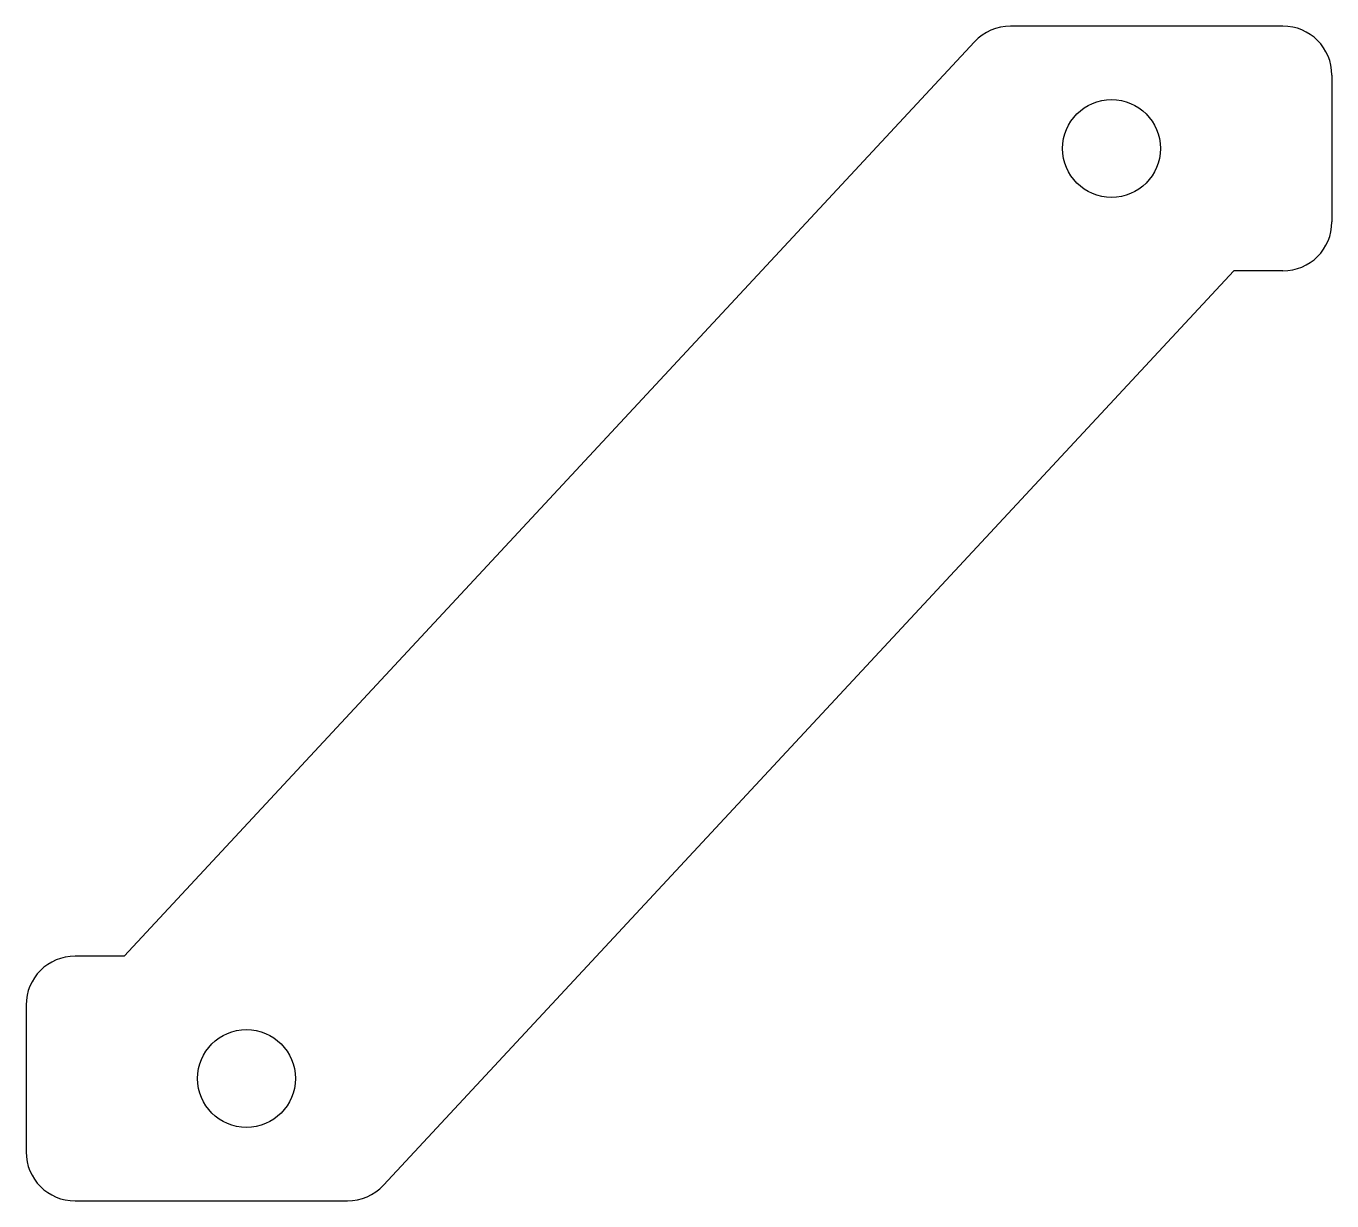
# Model space of a CAD drawing. Extents: x -37 to 3, y -36 to 0.
import ezdxf

# ---------------------------------------------------------------- set-up
doc = ezdxf.new("R2010")
doc.units = 0
doc.layers.add('VISIBLE', color=7, linetype='CONTINUOUS')

msp = doc.modelspace()

# ---------------------------------------------------------------- linework, layer by layer
at = {"layer": 'VISIBLE'}
for p, q in [((1.5, 0), (-6.846, 0)), ((-34, -28.5), (-7.945, -0.479)), ((3, -1.5), (3, -6)), ((-26.055, -35.521), (0, -7.5)), ((1.5, -7.5), (0, -7.5)), ((-34, -28.5), (-35.5, -28.5)), ((-37, -30), (-37, -34.5)), ((-35.5, -36), (-27.154, -36))]:
    msp.add_line(p, q, dxfattribs=at)
for centre in [(-3.75, -3.75), (-30.25, -32.25)]:
    msp.add_circle(centre, 1.5, dxfattribs=at)
for centre, start, end in [((-6.846, -1.5), 90, 137.0826), ((1.5, -1.5), 0, 90), ((1.5, -6), 270, 0), ((-35.5, -30), 90, 180), ((-35.5, -34.5), 180, 270), ((-27.154, -34.5), 270, 317.0826)]:
    msp.add_arc(centre, 1.5, start, end, dxfattribs=at)

doc.saveas('drawing.dxf')
